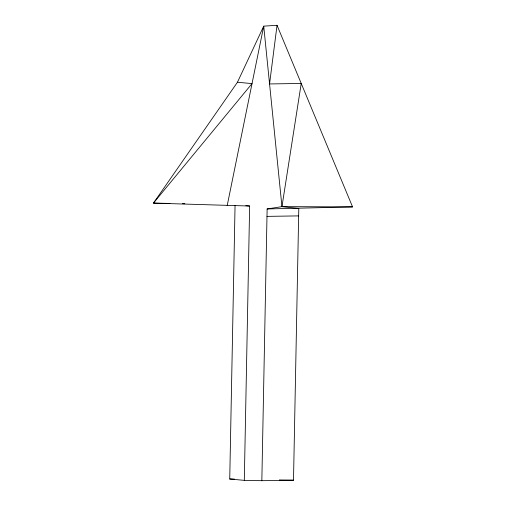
<?xml version="1.0" encoding="UTF-8"?>
<svg xmlns="http://www.w3.org/2000/svg" width="506" height="506" viewBox="0 0 506 506"><rect width="100%" height="100%" fill="white"/><g stroke="black" fill="none" stroke-linecap="round" stroke-linejoin="round"><path stroke-width="0.76" d="M261.842 480.7L267.13 208.953L281.956 206.644L298.793 208.466L293.505 480.213L261.842 480.7L244.309 480.365L229.737 479.005L235.056 205.455M244.309 480.365L249.641 206.031L245.808 205.67M277.035 25.3L269.565 83.945L301.222 83.452L281.956 206.644L352.562 206.891L277.035 25.3L263.727 26.135L237.453 82.244L153.438 203.121L249.641 206.031M227.194 205.607L263.727 26.135L281.956 206.644M352.562 206.891L267.13 208.953M266.985 216.378L298.648 215.891M169.921 203.431L153.438 203.121L252.026 83.61L237.453 82.244M182.483 203.671L184.835 203.716M229.737 479.005L234.461 479.093M279.331 479.941L293.505 480.213"/></g></svg>
